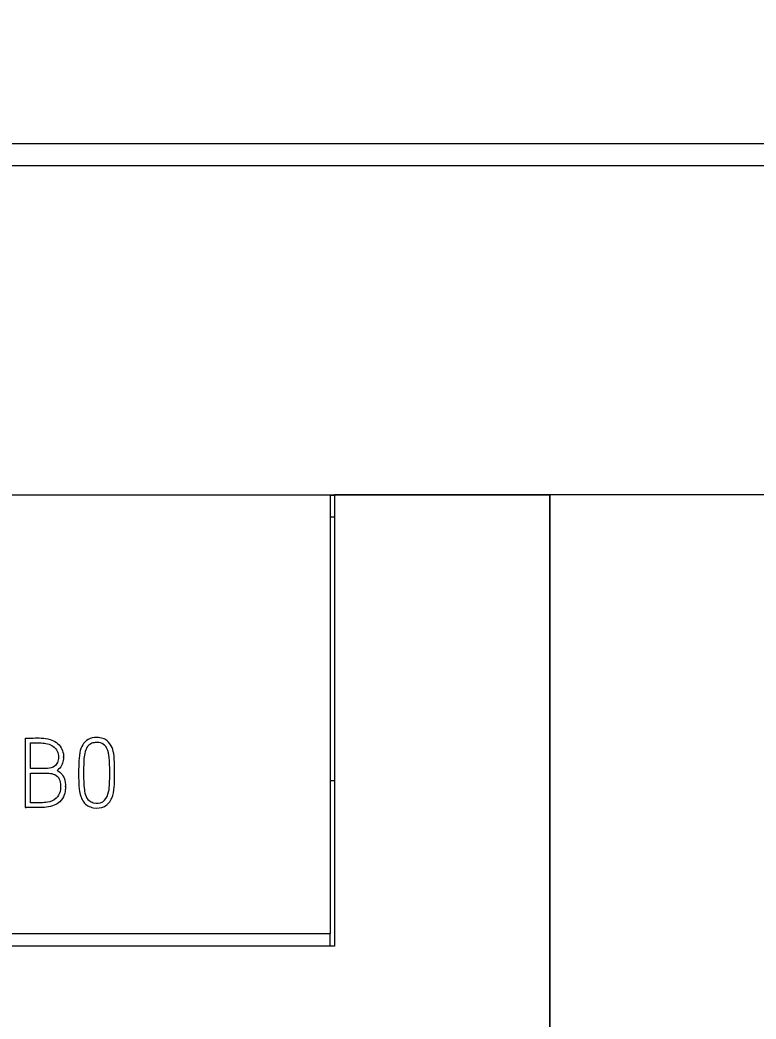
# Model space of a CAD drawing. Header units: millimetres. Extents: x 1359 to 3577, y 1333 to 3557.
# Drawn here: x 2564.3 to 2581.07, y 3041.61 to 3064.38 of the extents above; entities that cross this region are included whole.
import ezdxf

# ---------------------------------------------------------------- set-up
doc = ezdxf.new("R2010")
doc.units = ezdxf.units.MM
doc.set_wipeout_variables(frame=1)
doc.layers.add('000-PI-Oprema', color=30, linetype='Continuous', lineweight=5)
doc.layers.add('002-PI-Kabelska kanalica', color=150, linetype='Continuous')
doc.styles.get("Standard").update_dxf_attribs({"font": 'arial.ttf'})
doc.dimstyles.new('ISO-25', dxfattribs={"dimtxt": 2.5, "dimasz": 2.5, "dimexe": 1.25, "dimexo": 0.625, "dimtad": 1, "dimtxsty": 'Standard', "dimcen": 2.5, "dimadec": 0, "dimazin": 0, "dimtfac": 1, "dimtmove": 0, "dimatfit": 3, "dimfxl": 1, "dimarcsym": 0})

# ---------------------------------------------------------------- blocks, each defined once
blk = doc.blocks.new('IM 155-5 PN ST - 6ES7155-5AA01-0AB0')
blk.add_wipeout([(0, 147.007), (34.8, 147.007), (34.8, 0), (0, 0)])
at = {"color": 0, "linetype": 'ByBlock', "lineweight": 0, "ltscale": 0.25}
blk.add_lwpolyline([(0, 147.007), (34.8, 147.007), (34.8, 0), (0, 0), (0, 147.007)], dxfattribs=at)
at = {"layer": '000-PI-Oprema', "color": 0, "linetype": 'ByBlock', "lineweight": 0}
for p, q in [((29.8, 147), (5, 147)), ((29.8, 147), (29.9, 147)), ((29.8, 147), (29.8, 137.006)), ((34.8, 147.007), (29.9, 147.007)), ((29.9, 146.5), (29.8, 146.5)), ((22.857, 139.881), (22.857, 141.466)), ((22.971, 140.773), (22.971, 141.354)), ((23.726, 141.022), (23.726, 141.035)), ((24.069, 140.712), (24.069, 140.699)), ((22.971, 139.991), (22.971, 140.663)), ((24.888, 140.68), (24.888, 140.693)), ((29.8, 140.5), (29.9, 140.5)), ((23.77, 140.356), (23.77, 140.369)), ((22.857, 139.881), (22.857, 139.869)), ((29.8, 137.006), (5, 137.006)), ((29.8, 136.726), (29.8, 137.006)), ((29.9, 136.726), (4.9, 136.726))]:
    blk.add_line(p, q, dxfattribs=at)
for points, knots in [([(29.9, 147.007), (29.9, 145.414), (29.9, 141.989), (29.9, 138.561), (29.9, 136.726)], [0, 0, 0, 0, 0.464934, 1, 1, 1, 1]), ([(34.8, 8.007), (34.8, 8.859), (34.8, 10.524), (34.8, 12.857), (34.8, 14.973), (34.8, 17.743), (34.8, 21.643), (34.8, 27.557), (34.8, 37.017), (34.8, 50.127), (34.8, 67.357), (34.8, 85.999), (34.8, 103.048), (34.8, 118.245), (34.8, 128.598), (34.8, 136.94), (34.8, 141.966), (34.8, 145.414), (34.8, 147.007)], [0, 0, 0, 0, 0.018357, 0.035822, 0.050221, 0.063898, 0.09543, 0.134182, 0.191169, 0.299064, 0.416456, 0.562341, 0.701008, 0.784589, 0.890964, 0.925157, 0.965428, 1, 1, 1, 1]), ([(22.857, 141.466), (22.917, 141.466), (23.035, 141.465), (23.223, 141.47), (23.407, 141.45), (23.567, 141.37), (23.677, 141.253), (23.729, 141.105), (23.727, 140.964), (23.681, 140.827), (23.622, 140.76), (23.579, 140.727)], [0, 0, 0, 0, 0.121643, 0.243286, 0.387149, 0.495953, 0.606289, 0.707943, 0.813996, 0.893419, 1, 1, 1, 1]), ([(24.555, 141.472), (24.598, 141.464), (24.703, 141.431), (24.822, 141.298), (24.879, 141.089), (24.888, 140.856), (24.888, 140.601), (24.887, 140.347), (24.847, 140.091), (24.676, 139.877), (24.441, 139.857), (24.231, 139.928), (24.102, 140.115), (24.069, 140.371), (24.069, 140.625), (24.068, 140.879), (24.082, 141.113), (24.142, 141.298), (24.257, 141.432), (24.405, 141.482), (24.513, 141.479), (24.555, 141.472)], [0, 0, 0, 0, 0.03125, 0.078125, 0.125, 0.1875, 0.25, 0.3125, 0.375, 0.4375, 0.5, 0.53125, 0.59375, 0.65625, 0.71875, 0.78125, 0.84375, 0.890625, 0.921875, 0.96875, 1, 1, 1, 1]), ([(22.971, 141.354), (23.011, 141.354), (23.091, 141.353), (23.222, 141.356), (23.358, 141.344), (23.493, 141.284), (23.594, 141.176), (23.62, 141.034), (23.598, 140.91), (23.514, 140.797), (23.371, 140.767), (23.218, 140.775), (23.088, 140.773), (23.002, 140.773), (22.971, 140.773)], [0, 0, 0, 0, 0.075119, 0.150238, 0.243458, 0.327043, 0.420084, 0.508122, 0.586774, 0.652623, 0.758792, 0.840224, 0.940646, 1, 1, 1, 1]), ([(24.343, 141.335), (24.374, 141.352), (24.462, 141.371), (24.611, 141.361), (24.74, 141.218), (24.776, 140.988), (24.776, 140.708), (24.778, 140.427), (24.752, 140.183), (24.64, 139.983), (24.434, 139.97), (24.232, 140.067), (24.192, 140.305), (24.181, 140.536), (24.182, 140.75), (24.184, 140.942), (24.201, 141.117), (24.247, 141.254), (24.312, 141.319), (24.343, 141.335)], [0, 0, 0, 0, 0.03125, 0.078125, 0.125, 0.1875, 0.28125, 0.375, 0.4375, 0.5, 0.5625, 0.59375, 0.6875, 0.75, 0.8125, 0.875, 0.921875, 0.96875, 1, 1, 1, 1]), ([(23.579, 140.727), (23.624, 140.703), (23.701, 140.643), (23.768, 140.491), (23.774, 140.328), (23.748, 140.155), (23.656, 140.013), (23.505, 139.922), (23.338, 139.882), (23.16, 139.881), (23.001, 139.881), (22.899, 139.881), (22.857, 139.881)], [0, 0, 0, 0, 0.087245, 0.182386, 0.294261, 0.388065, 0.503014, 0.594491, 0.706423, 0.813857, 0.922444, 1, 1, 1, 1]), ([(22.971, 140.663), (23.014, 140.663), (23.114, 140.663), (23.243, 140.662), (23.374, 140.664), (23.496, 140.657), (23.626, 140.571), (23.661, 140.412), (23.658, 140.245), (23.565, 140.065), (23.38, 139.996), (23.207, 139.99), (23.078, 139.992), (22.999, 139.991), (22.971, 139.991)], [0, 0, 0, 0, 0.07271, 0.168911, 0.218691, 0.29369, 0.373088, 0.460898, 0.555952, 0.657986, 0.781995, 0.867536, 0.95134, 1, 1, 1, 1])]:
    blk.add_open_spline(points, degree=3, knots=knots, dxfattribs=at)
blk = doc.blocks.new('S7-1500 DI HF - 6ES7521-1BL00-0AB0')
at = {"layer": '000-PI-Oprema', "color": 0, "linetype": 'ByBlock', "lineweight": 0}
blk.add_line((4.9, 147), (0, 147), dxfattribs=at)
blk.add_open_spline([(0, 147), (0, 145.915), (0, 142.31), (0, 138.328), (0, 135.43), (0, 135.056)], degree=3, knots=[0, 0, 0, 0, 0.272684, 0.906013, 1, 1, 1, 1], dxfattribs=at)
blk = doc.blocks.new('*D111')
at = {"color": 0, "lineweight": -2, "transparency": 16777216}
for p, q in [((2541.571, 2980.678), (2541.571, 3096.864)), ((2889.571, 2980.678), (2889.571, 3096.864)), ((2544.071, 3095.614), (2887.071, 3095.614))]:
    blk.add_line(p, q, dxfattribs=at)
at = {"color": 0, "transparency": 16777216}
for points in [[(2544.071, 3096.031), (2544.071, 3095.197), (2541.571, 3095.614)], [(2887.071, 3096.031), (2887.071, 3095.197), (2889.571, 3095.614)]]:
    blk.add_solid(points, dxfattribs=at)
at = {"layer": 'Defpoints', "color": 0, "transparency": 16777216}
for p in [(2889.571, 3095.614), (2541.571, 2980.053), (2889.571, 2980.053)]:
    blk.add_point(p, dxfattribs=at)
at = {"color": 0, "transparency": 16777216, "insert": (2715.571, 3097.516), "char_height": 2.5, "attachment_point": 5}
blk.add_mtext('348', dxfattribs=at)

msp = doc.modelspace()

# ---------------------------------------------------------------- linework, layer by layer
at = {"layer": '002-PI-Kabelska kanalica', "color": 0, "linetype": 'ByBlock', "lineweight": 0}
for p, q in [((2909.771, 3061.556), (2531.571, 3061.556)), ((2909.771, 3061.056), (2531.571, 3061.056))]:
    msp.add_line(p, q, dxfattribs=at)

# ---------------------------------------------------------------- block references
msp.add_blockref('IM 155-5 PN ST - 6ES7155-5AA01-0AB0', (2541.571, 2906.55), dxfattribs=at)

# ---------------------------------------------------------------- next in the draw order: block references
msp.add_blockref('S7-1500 DI HF - 6ES7521-1BL00-0AB0', (2576.371, 2906.556), dxfattribs=at)

# ---------------------------------------------------------------- next in the draw order: dimensions: what is measured, and where the dimension line sits
dim = msp.add_linear_dim(base=(2889.571, 3095.614), p1=(2541.571, 2980.053), p2=(2889.571, 2980.053), dimstyle='ISO-25')
dim.commit()
dim.dimension.update_dxf_attribs({"geometry": '*D111', "text_midpoint": (2715.571, 3097.516)})

doc.saveas('drawing.dxf')
